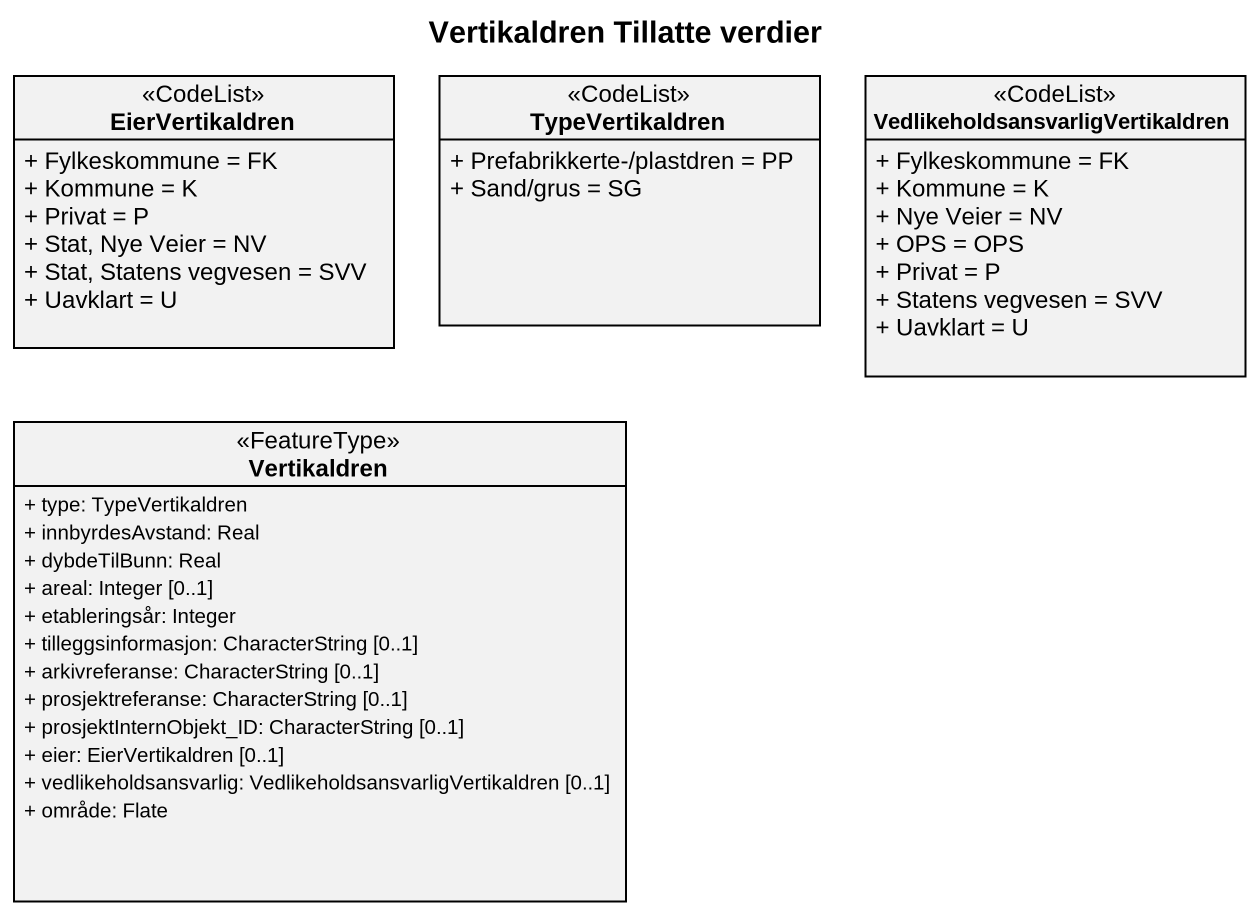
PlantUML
@startuml
title Vertikaldren Tillatte verdier
hide circle
hide empty members
skinparam classAttributeIconSize 0
class EierVertikaldren <<CodeList>> {
  + Fylkeskommune = FK
  + Kommune = K
  + Privat = P
  + Stat, Nye Veier = NV
  + Stat, Statens vegvesen = SVV
  + Uavklart = U
}
class TypeVertikaldren <<CodeList>> {
  + Prefabrikkerte-/plastdren = PP
  + Sand/grus = SG
}
class "VedlikeholdsansvarligVertikaldren" as VedlikeholdsansvarligVertika <<CodeList>> {
  + Fylkeskommune = FK
  + Kommune = K
  + Nye Veier = NV
  + OPS = OPS
  + Privat = P
  + Statens vegvesen = SVV
  + Uavklart = U
}
class Vertikaldren <<FeatureType>> {
  + type: TypeVertikaldren
  + innbyrdesAvstand: Real
  + dybdeTilBunn: Real
  + areal: Integer [0..1]
  + etableringsår: Integer
  + tilleggsinformasjon: CharacterString [0..1]
  + arkivreferanse: CharacterString [0..1]
  + prosjektreferanse: CharacterString [0..1]
  + prosjektInternObjekt_ID: CharacterString [0..1]
  + eier: EierVertikaldren [0..1]
  + vedlikeholdsansvarlig: VedlikeholdsansvarligVertikaldren [0..1]
  + område: Flate
}
@enduml
